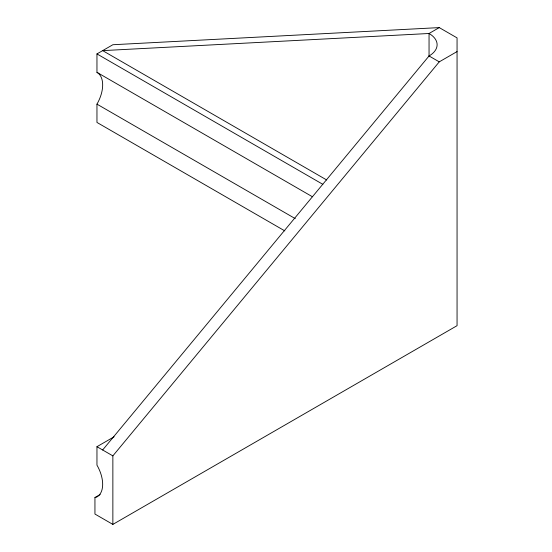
<?xml version="1.0" encoding="UTF-8"?>
<svg xmlns="http://www.w3.org/2000/svg" width="552" height="552" viewBox="0 0 552 552"><rect width="100%" height="100%" fill="white"/><g stroke="black" fill="none" stroke-linecap="round" stroke-linejoin="round"><path stroke-width="0.83" d="M102.658 449.983L429.049 55.966A27.524 15.891 0 0 0 429.049 33.493L439.254 27.6L457.056 37.881L457.056 325.68L112.863 524.4L94.944 514.05L94.944 497.538L100.16 494.523M112.863 524.4L112.863 455.876L439.254 61.858L457.056 51.584M284.832 230.908L96.959 122.44L96.959 104.142A27.524 15.891 -60 0 0 96.959 72.353L96.959 53.917L112.863 44.733L439.254 27.6M94.944 497.538L96.959 496.917A27.524 15.891 60 0 0 96.959 465.129L96.959 446.692L114.105 436.791M429.049 55.966L439.254 61.858M326.722 179.993L102.658 50.625L429.049 33.493L429.049 56.718M96.959 53.917L322.851 184.34M96.959 72.353L312.411 196.747M96.959 104.142L295.265 218.633M96.959 446.692L112.863 455.876"/></g></svg>
